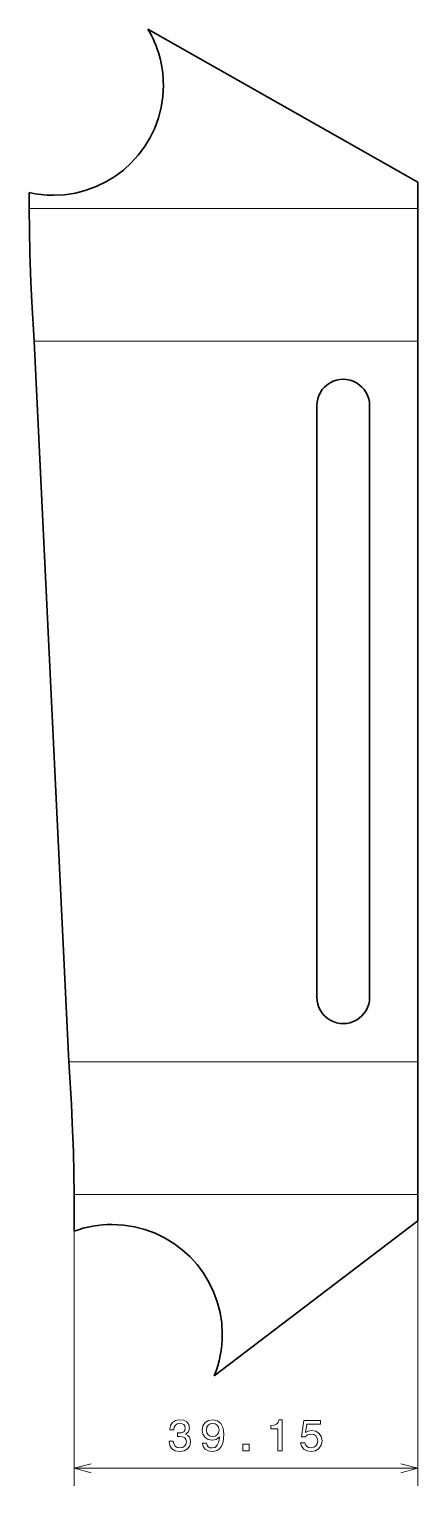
# Model space of a CAD drawing. Extents: x 35 to 79, y 21 to 187.
import ezdxf

# ---------------------------------------------------------------- set-up
doc = ezdxf.new("R2010")
doc.units = 0

msp = doc.modelspace()

# ---------------------------------------------------------------- linework, layer by layer
at = {"color": 7, "lineweight": 35}
for p, q in [((48.219421, 186.561218), (78.9562, 169.161179)), ((35.267235, 151.078308), (39.224873, 69.0783)), ((78.9562, 69.0783), (78.9562, 151.078308)), ((67.4562, 143.728302), (67.4562, 76.428299)), ((73.4562, 76.428299), (73.4562, 143.728302)), ((55.759308, 33.354504), (78.9562, 50.995422))]:
    msp.add_line(p, q, dxfattribs=at)
at = {"color": 7, "lineweight": 35, "ltscale": 0.075}
for p, q in [((78.9562, 166.161194), (78.9562, 169.161179)), ((78.9562, 53.995422), (78.9562, 50.995422))]:
    msp.add_line(p, q, dxfattribs=at)
at = {"color": 7, "lineweight": 35, "ltscale": 0.045039}
msp.add_line((34.688068, 167.962769), (34.688068, 166.161194), dxfattribs=at)
at = {"color": 7, "lineweight": 13}
for p, q in [((34.688068, 166.161194), (78.9562, 166.161194)), ((35.267235, 151.078308), (78.9562, 151.078308)), ((39.224873, 69.0783), (78.9562, 69.0783)), ((39.804039, 53.995422), (78.9562, 53.995422)), ((39.804039, 51.995422), (39.804039, 20.844444)), ((78.9562, 51.995422), (78.9562, 20.844444)), ((39.804039, 22.844444), (78.9562, 22.844444))]:
    msp.add_line(p, q, dxfattribs=at)
at = {"color": 7, "lineweight": 35, "ltscale": 0.377072}
for p, q in [((78.9562, 151.078308), (78.9562, 166.161194)), ((78.9562, 53.995422), (78.9562, 69.0783))]:
    msp.add_line(p, q, dxfattribs=at)
at = {"color": 7, "lineweight": 35, "ltscale": 0.104758}
msp.add_line((39.804039, 49.805088), (39.804039, 53.995422), dxfattribs=at)
at = {"color": 7, "lineweight": 35}
for points in [[(35.267235, 151.078308), (35.007385, 155.546234), (34.895123, 157.778839), (34.765827, 161.128662), (34.688068, 166.161194)], [(39.804039, 53.995422), (39.731266, 58.86034), (39.60973, 62.098663), (39.503605, 64.256775), (39.224873, 69.0783)]]:
    msp.add_lwpolyline(points, dxfattribs=at)
at = {"color": 7, "lineweight": 13}
for points in [[(50.637177, 25.943867), (50.637177, 25.908566), (50.717873, 25.424416), (50.954903, 25.061302), (51.328102, 24.829315), (51.822334, 24.74358), (52.346832, 24.829315), (52.740204, 25.051216), (52.992367, 25.404243), (53.083145, 25.858133), (53.042801, 26.155684), (52.931847, 26.397758), (52.75029, 26.584358), (52.508217, 26.720524), (52.836025, 26.992859), (52.952019, 27.426577), (52.876373, 27.819948), (52.659515, 28.1175), (52.306488, 28.304098), (51.822334, 28.369659), (51.368446, 28.288969), (51.020462, 28.067066), (50.793518, 27.714041), (50.717873, 27.245022), (50.717873, 27.209717), (51.166718, 27.209717), (51.207062, 27.532486), (51.338188, 27.764473), (51.550003, 27.905684), (51.847553, 27.956116), (52.109802, 27.91577), (52.301445, 27.809862), (52.417439, 27.638393), (52.46283, 27.406403), (52.417439, 27.159286), (52.296402, 26.992859), (52.084587, 26.891994), (51.797119, 26.861736), (51.600433, 26.866779), (51.600433, 26.468365), (51.847553, 26.478451), (52.165276, 26.43306), (52.402306, 26.312023), (52.543518, 26.115337), (52.593948, 25.858133), (52.538475, 25.565626), (52.39222, 25.348766), (52.160233, 25.212601), (51.852596, 25.16721), (51.534874, 25.217644), (51.302887, 25.36894), (51.156631, 25.611015), (51.101158, 25.943867)], [(54.43372, 25.71188), (54.509369, 25.313465), (54.726227, 25.005829), (55.069168, 24.814184), (55.523056, 24.74358), (55.82061, 24.778883), (56.087898, 24.869661), (56.314842, 25.026001), (56.506485, 25.247902), (56.657784, 25.52528), (56.768734, 25.868219), (56.834297, 26.261591), (56.859512, 26.715481), (56.773777, 27.426577), (56.526657, 27.94603), (56.133286, 28.258709), (55.593662, 28.369659), (55.099426, 28.278881), (54.726227, 28.036808), (54.484154, 27.663609), (54.403461, 27.194588), (54.484154, 26.710438), (54.721184, 26.342283), (55.074211, 26.110294), (55.523056, 26.034645), (55.99712, 26.130466), (56.35519, 26.422974), (56.274498, 25.863176), (56.113113, 25.464762), (55.865997, 25.22773), (55.528099, 25.152081), (55.265854, 25.187384), (55.074211, 25.298336), (54.948128, 25.474848), (54.897697, 25.71188)], [(63.02536, 24.844444), (63.484299, 24.844444), (63.484299, 28.369659), (63.141357, 28.369659), (63.050579, 28.062023), (62.869022, 27.855251), (62.591644, 27.734215), (62.208359, 27.693867), (62.208359, 27.3358), (63.02536, 27.3358)], [(65.60144, 25.757269), (65.712395, 25.343723), (65.959511, 25.020958), (66.322624, 24.819227), (66.786606, 24.74358), (67.295967, 24.834358), (67.694382, 25.081476), (67.946548, 25.474848), (68.042366, 25.979172), (67.956635, 26.448191), (67.714554, 26.816345), (67.336319, 27.053379), (66.847122, 27.139112), (66.46888, 27.078594), (66.176376, 26.912167), (66.317581, 27.855251), (67.850723, 27.855251), (67.850723, 28.268795), (65.979691, 28.268795), (65.702309, 26.412888), (66.105766, 26.412888), (66.39827, 26.64992), (66.771469, 26.735655), (67.094238, 26.68018), (67.341354, 26.518795), (67.497696, 26.271679), (67.553177, 25.953955), (67.497696, 25.63623), (67.336319, 25.389112), (67.089195, 25.232773), (66.771469, 25.177298), (66.504181, 25.212601), (66.297409, 25.328594), (66.146111, 25.510151), (66.070465, 25.757269)], [(54.892654, 27.199631), (54.943085, 27.512312), (55.084297, 27.75943), (55.306198, 27.91577), (55.593662, 27.971245), (55.891212, 27.91577), (56.118156, 27.75943), (56.259369, 27.517355), (56.314842, 27.204674), (56.259369, 26.886951), (56.118156, 26.64992), (55.886169, 26.503666), (55.578533, 26.453234), (55.301155, 26.503666), (55.084297, 26.64992), (54.943085, 26.881908)], [(59.032135, 24.844444), (59.7281, 24.844444), (59.7281, 25.595886), (59.032135, 25.595886)]]:
    msp.add_lwpolyline(points, close=True, dxfattribs=at)
for points in [[(41.735893, 23.362083), (39.804039, 22.844444), (41.735893, 22.326807)], [(77.024353, 22.326807), (78.9562, 22.844444), (77.024353, 23.362083)]]:
    msp.add_lwpolyline(points, dxfattribs=at)
at = {"color": 7, "lineweight": 35}
for centre, radius, start, end in [((37.50671, 180.178909), 12.469806, 359.998627, 30.785189), ((37.430912, 180.214752), 12.555258, 257.381291, 270.074863), ((70.4562, 143.728302), 3, 0, 180.000005), ((70.4562, 76.428299), 3, 179.999995, 360), ((44.132893, 38.031166), 12.54451, 89.919686, 110.186681), ((44.209686, 38.056282), 12.469992, 337.849066, 0.0013)]:
    msp.add_arc(centre, radius, start, end, dxfattribs=at)
for centre, major_axis, start_param, end_param in [((37.447186, 180.162003), (12.051296, 3.436565), 4.4352755215, 6.0060594125), ((44.150345, 38.073174), (12.051296, -3.436565), 0.2771258882, 1.847909779)]:
    msp.add_ellipse(centre, major_axis=major_axis, ratio=0.997481, start_param=start_param, end_param=end_param, dxfattribs=at)

doc.saveas('drawing.dxf')
